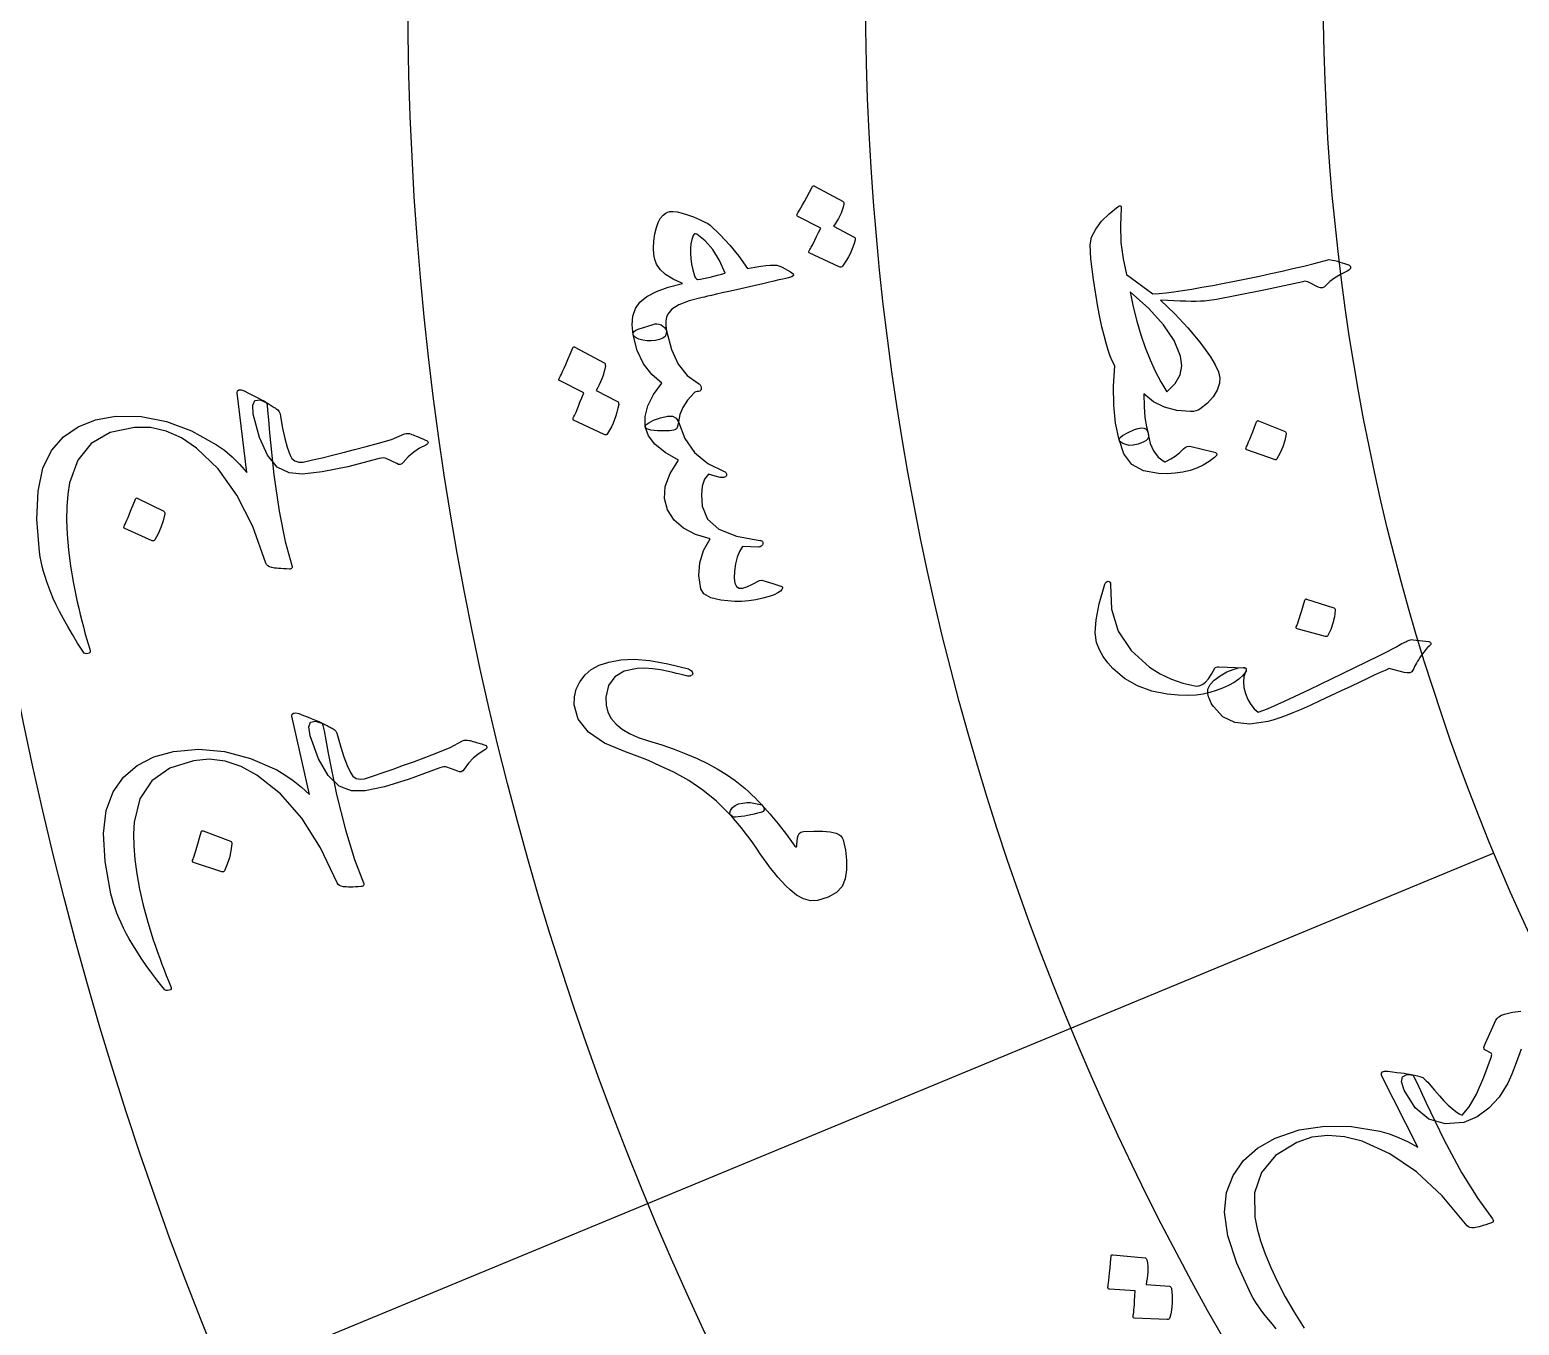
# Model space of a CAD drawing. Header units: millimetres. Extents: x -65 to 65, y -65 to 74.
# Drawn here: x -34.46 to -19.95, y -12.97 to -0.35 of the extents above; entities that cross this region are included whole.
import ezdxf

# ---------------------------------------------------------------- set-up
doc = ezdxf.new("R2010")
doc.units = ezdxf.units.MM
for name, color, linetype in [('CUT_OUTER', 1, 'Continuous'), ('ENGRAVE', 7, 'Continuous'), ('ENGRAVE_FINE', 8, 'Continuous'), ('GUIDE', 3, 'Continuous'), ('TEXT', 5, 'Continuous')]:
    doc.layers.add(name, color=color, linetype=linetype)

msp = doc.modelspace()

# ---------------------------------------------------------------- linework, layer by layer
at = {"layer": 'CUT_OUTER'}
msp.add_arc((0.0001, -0.0001), 64.9999, 179.965066, 0.000048, dxfattribs=at)
at = {"layer": 'ENGRAVE'}
for radius in [57.525, 48.6086, 39.6922, 30.7759, 21.8595]:
    msp.add_circle((0, 0), radius, dxfattribs=at)
at = {"layer": 'ENGRAVE_FINE'}
for points in [[(-28.4332, -11.7774), (-20.1955, -8.3653)], [(-36.6709, -15.1896), (-28.4332, -11.7774)]]:
    msp.add_lwpolyline(points, dxfattribs=at)
for radius in [53.0668, 44.1504, 35.2341, 26.3177]:
    msp.add_circle((0, 0), radius, dxfattribs=at)
at = {"layer": 'GUIDE'}
msp.add_circle((0, 0), 59.475, dxfattribs=at)
at = {"layer": 'TEXT'}
for points in [[(-26.4293, -2.3701), (-26.4244, -2.3739), (-26.4212, -2.3796), (-26.4196, -2.3872), (-26.4196, -2.3967), (-26.4299, -2.4314), (-26.4415, -2.4653), (-26.4546, -2.4982), (-26.4691, -2.5303), (-26.4852, -2.5617), (-26.5031, -2.5926), (-26.5228, -2.6232), (-26.5444, -2.6533), (-26.5513, -2.6594), (-26.559, -2.6625), (-26.5674, -2.6627), (-26.5765, -2.6599), (-26.8667, -2.5211), (-26.8708, -2.5169), (-26.8714, -2.5102), (-26.8686, -2.501), (-26.8624, -2.4892), (-26.8565, -2.4811), (-26.8485, -2.4679), (-26.8384, -2.4497), (-26.8263, -2.4266), (-26.8119, -2.3983), (-26.795, -2.3645), (-26.7756, -2.3254), (-26.7536, -2.2809), (-26.9776, -2.1669), (-26.9846, -2.1614), (-26.9868, -2.1537), (-26.9842, -2.1438), (-26.9767, -2.1318), (-26.9703, -2.1215), (-26.9607, -2.1052), (-26.9479, -2.083), (-26.9318, -2.0549), (-26.9126, -2.0205), (-26.8903, -1.9794), (-26.8647, -1.9316), (-26.8358, -1.8771), (-26.8308, -1.8713), (-26.8255, -1.8686), (-26.8201, -1.8688), (-26.8144, -1.8721), (-26.5382, -2.0214), (-26.5334, -2.0254), (-26.5302, -2.0312), (-26.5287, -2.0388), (-26.5289, -2.0483), (-26.5365, -2.0777), (-26.5457, -2.1064), (-26.5565, -2.1344), (-26.569, -2.1617), (-26.5828, -2.1883), (-26.5978, -2.2141), (-26.614, -2.2392), (-26.6314, -2.2636)], [(-27.0489, -2.7072), (-27.0243, -2.7254), (-27.02, -2.7413), (-27.0359, -2.7548), (-27.0721, -2.766), (-27.0942, -2.7707), (-27.1247, -2.7775), (-27.1636, -2.7866), (-27.2109, -2.7979), (-27.2672, -2.8112), (-27.3328, -2.8264), (-27.4077, -2.8436), (-27.4921, -2.8626), (-27.5749, -2.8815), (-27.6491, -2.8984), (-27.7146, -2.9132), (-27.7715, -2.9261), (-27.8194, -2.937), (-27.8582, -2.9457), (-27.8879, -2.9524), (-27.9085, -2.9569), (-28.0379, -2.9894), (-28.137, -3.027), (-28.206, -3.0699), (-28.2447, -3.1179), (-28.2582, -3.1502), (-28.2651, -3.1884), (-28.2653, -3.2323), (-28.2589, -3.2818), (-28.2602, -3.3118), (-28.2718, -3.336), (-28.2935, -3.3545), (-28.3255, -3.3673), (-28.365, -3.3753), (-28.4054, -3.3787), (-28.4468, -3.3776), (-28.4892, -3.3719), (-28.5259, -3.3625), (-28.5538, -3.3506), (-28.5728, -3.3363), (-28.5829, -3.3195), (-28.5931, -3.2228), (-28.5852, -3.1377), (-28.5595, -3.0643), (-28.5159, -3.0027), (-28.4481, -2.9478), (-28.3563, -2.899), (-28.2407, -2.8564), (-28.1012, -2.8199), (-28.1926, -2.7772), (-28.2656, -2.7315), (-28.32, -2.6828), (-28.356, -2.6313), (-28.3711, -2.5882), (-28.3801, -2.5367), (-28.3829, -2.4768), (-28.3795, -2.4085), (-28.3696, -2.336), (-28.356, -2.2749), (-28.3386, -2.225), (-28.3175, -2.1864), (-28.2902, -2.1544), (-28.2607, -2.1325), (-28.2291, -2.1205), (-28.1954, -2.1184), (-28.1528, -2.1237), (-28.1052, -2.1344), (-28.0526, -2.1507), (-27.9951, -2.1724), (-27.937, -2.1969), (-27.8906, -2.2185), (-27.8556, -2.2374), (-27.8323, -2.2536), (-27.7347, -2.3457), (-27.6414, -2.4464), (-27.5523, -2.5559), (-27.4674, -2.674), (-27.3986, -2.6626), (-27.3392, -2.6535), (-27.2891, -2.6466), (-27.2484, -2.642), (-27.2139, -2.6407), (-27.1827, -2.6436), (-27.1547, -2.6508), (-27.1299, -2.6623)], [(-23.8915, -3.6231), (-23.9134, -3.5806), (-23.9348, -3.5296), (-23.9557, -3.4702), (-23.976, -3.4023), (-23.996, -3.326), (-24.0162, -3.2412), (-24.0363, -3.1481), (-24.0562, -3.0466), (-24.0995, -2.7831), (-24.1235, -2.582), (-24.1298, -2.4439), (-24.1194, -2.369), (-24.0775, -2.2906), (-24.0201, -2.2148), (-23.9473, -2.1417), (-23.8591, -2.0713), (-23.8446, -2.0637), (-23.8347, -2.0635), (-23.8294, -2.0706), (-23.8288, -2.085), (-23.837, -2.2567), (-23.8309, -2.4219), (-23.8106, -2.5803), (-23.7763, -2.7318), (-23.5202, -2.9201), (-23.4598, -2.9166), (-23.3916, -2.9102), (-23.3156, -2.9011), (-23.2319, -2.8892), (-23.1407, -2.8747), (-23.0426, -2.858), (-22.9374, -2.8392), (-22.8252, -2.8181), (-22.7088, -2.7954), (-22.5943, -2.7724), (-22.4816, -2.7488), (-22.3709, -2.7248), (-22.2622, -2.7004), (-22.1558, -2.6757), (-22.0516, -2.6505), (-21.9498, -2.625), (-21.8019, -2.5862), (-21.7742, -2.5921), (-21.7478, -2.5982), (-21.7225, -2.6047), (-21.6983, -2.6114), (-21.6754, -2.6183), (-21.6537, -2.6251), (-21.6332, -2.6319), (-21.6139, -2.6386), (-21.6063, -2.6427), (-21.6006, -2.6482), (-21.5967, -2.655), (-21.5947, -2.6631), (-21.5959, -2.6732), (-21.602, -2.6827), (-21.613, -2.6918), (-21.629, -2.7003), (-21.6946, -2.7335), (-21.7504, -2.7674), (-21.7963, -2.8021), (-21.8323, -2.8375), (-21.8499, -2.854), (-21.8689, -2.8627), (-21.8892, -2.8637), (-21.911, -2.8569), (-21.9982, -2.8103), (-22.0128, -2.8032), (-22.028, -2.7997), (-22.0441, -2.7996), (-22.0609, -2.8031), (-22.4228, -2.8811), (-22.7028, -2.9389), (-22.901, -2.9758), (-23.0175, -2.9916), (-23.0566, -2.9942), (-23.0998, -2.9955), (-23.1473, -2.9955), (-23.1991, -2.9943), (-23.255, -2.9921), (-23.315, -2.9895), (-23.3791, -2.9863), (-23.4474, -2.9825), (-23.3069, -3.1162), (-23.1789, -3.2529), (-23.0631, -3.3929), (-22.9597, -3.5362), (-22.9129, -3.6129), (-22.8823, -3.6808), (-22.868, -3.7401), (-22.8701, -3.7908), (-22.893, -3.859), (-22.9326, -3.9241), (-22.9888, -3.9863), (-23.0619, -4.0458), (-23.0796, -4.0554), (-23.1007, -4.0623), (-23.1251, -4.0666), (-23.1528, -4.0682), (-23.2866, -4.0578), (-23.407, -4.0258), (-23.5138, -3.9721), (-23.6069, -3.8964), (-23.6052, -4.0181), (-23.5975, -4.1248), (-23.5837, -4.2164), (-23.5642, -4.2929), (-23.5616, -4.3138), (-23.5684, -4.3327), (-23.5845, -4.3496), (-23.61, -4.3644), (-23.6641, -4.3853), (-23.7114, -4.3965), (-23.7518, -4.3982), (-23.7854, -4.3902), (-23.8121, -4.3777), (-23.8316, -4.366), (-23.8441, -4.355), (-23.8494, -4.3449), (-23.8834, -4.1819), (-23.902, -4.0071), (-23.9047, -3.8207), (-23.8915, -3.6231)], [(-27.6849, -2.7204), (-27.7422, -2.5951), (-27.8076, -2.4901), (-27.8812, -2.4052), (-27.9633, -2.3405), (-27.9741, -2.3366), (-27.9836, -2.3376), (-27.9917, -2.3436), (-27.9985, -2.3543), (-28.0115, -2.3934), (-28.0202, -2.4353), (-28.0248, -2.4801), (-28.0252, -2.5278), (-28.0215, -2.5782), (-28.0134, -2.6314), (-28.0012, -2.6875), (-27.9847, -2.7462), (-27.9808, -2.7552), (-27.9747, -2.7644), (-27.9662, -2.7738), (-27.9555, -2.7834), (-27.9262, -2.7783), (-27.8956, -2.7724), (-27.8637, -2.7657), (-27.8305, -2.7583), (-27.7961, -2.75), (-27.7603, -2.7409), (-27.7233, -2.731), (-27.6849, -2.7204)], [(-23.2508, -3.5292), (-23.3134, -3.3774), (-23.4164, -3.2228), (-23.5596, -3.0647), (-23.7431, -2.9018), (-23.7129, -3.0478), (-23.6781, -3.187), (-23.639, -3.3195), (-23.5955, -3.4451), (-23.5482, -3.5637), (-23.4972, -3.6751), (-23.4428, -3.7793), (-23.3849, -3.8762), (-23.3042, -3.796), (-23.255, -3.7115), (-23.2372, -3.6227), (-23.2508, -3.5292)], [(-28.1417, -4.1693), (-28.1466, -4.1995), (-28.1531, -4.222), (-28.1611, -4.2369), (-28.1708, -4.2442), (-28.1865, -4.2494), (-28.2061, -4.2532), (-28.2295, -4.2558), (-28.2568, -4.2572), (-28.3452, -4.2562), (-28.4092, -4.2492), (-28.4489, -4.2362), (-28.4643, -4.2171), (-28.4652, -4.116), (-28.4383, -4.0111), (-28.3837, -3.9026), (-28.3012, -3.7909), (-28.4015, -3.7084), (-28.482, -3.6022), (-28.5426, -3.4725), (-28.5829, -3.3195), (-28.5815, -3.3023), (-28.5729, -3.2875), (-28.5573, -3.2752), (-28.5344, -3.2654), (-28.3866, -3.2188), (-28.37, -3.2137), (-28.3517, -3.213), (-28.3314, -3.2167), (-28.3093, -3.2248), (-28.2917, -3.235), (-28.2775, -3.248), (-28.2665, -3.2636), (-28.2589, -3.2818), (-28.21, -3.4625), (-28.1425, -3.6072), (-28.0571, -3.7159), (-27.9541, -3.7885), (-27.9402, -3.7967), (-27.9297, -3.8072), (-27.9224, -3.8199), (-27.9185, -3.835), (-27.9186, -3.8494), (-27.9233, -3.8604), (-27.9325, -3.8679), (-27.9464, -3.8719), (-27.9598, -3.8742), (-27.9712, -3.8772), (-27.9808, -3.8808), (-27.9884, -3.8851), (-28.0524, -3.9559), (-28.0993, -4.027), (-28.129, -4.0982), (-28.1417, -4.1693)], [(-28.7341, -3.9697), (-28.7289, -3.9737), (-28.7254, -3.9798), (-28.7233, -3.988), (-28.7228, -3.9983), (-28.7309, -4.0366), (-28.7405, -4.074), (-28.7516, -4.1105), (-28.7641, -4.146), (-28.7783, -4.1808), (-28.7943, -4.2153), (-28.8122, -4.2493), (-28.8319, -4.283), (-28.8385, -4.2899), (-28.8459, -4.2936), (-28.8543, -4.2941), (-28.8636, -4.2915), (-29.1623, -4.1516), (-29.1666, -4.1471), (-29.1677, -4.1398), (-29.1654, -4.1297), (-29.16, -4.1167), (-29.1545, -4.1075), (-29.1473, -4.0929), (-29.1384, -4.0727), (-29.1276, -4.047), (-29.115, -4.0156), (-29.1001, -3.9782), (-29.083, -3.9348), (-29.0637, -3.8854), (-29.2945, -3.7702), (-29.3018, -3.7645), (-29.3045, -3.7562), (-29.3025, -3.7453), (-29.2957, -3.732), (-29.2899, -3.7204), (-29.2812, -3.7023), (-29.2697, -3.6776), (-29.2554, -3.6464), (-29.2382, -3.6081), (-29.2183, -3.5624), (-29.1955, -3.5092), (-29.1699, -3.4486), (-29.1652, -3.4421), (-29.1601, -3.4389), (-29.1546, -3.439), (-29.1487, -3.4423), (-28.8638, -3.5938), (-28.8588, -3.5979), (-28.8553, -3.604), (-28.8533, -3.6123), (-28.8529, -3.6227), (-28.8588, -3.6551), (-28.8663, -3.6867), (-28.8754, -3.7177), (-28.8863, -3.748), (-28.8985, -3.7775), (-28.912, -3.8063), (-28.9267, -3.8343), (-28.9426, -3.8616)], [(-32.1244, -4.2762), (-32.0819, -4.6858), (-32.0301, -5.0378), (-31.971, -5.3323), (-31.9061, -5.569), (-31.9039, -5.5762), (-31.9032, -5.5827), (-31.9042, -5.5885), (-31.9067, -5.5935), (-31.9106, -5.5975), (-31.9157, -5.6003), (-31.922, -5.602), (-31.9296, -5.6024), (-31.9597, -5.6012), (-31.9873, -5.5999), (-32.0125, -5.5983), (-32.0353, -5.5964), (-32.0557, -5.5944), (-32.0737, -5.5921), (-32.0893, -5.5896), (-32.1024, -5.5869), (-32.1238, -5.58), (-32.1404, -5.5706), (-32.152, -5.5586), (-32.1588, -5.5443), (-32.2867, -5.1871), (-32.4412, -4.8815), (-32.6238, -4.6272), (-32.8359, -4.4238), (-32.9812, -4.3251), (-33.1298, -4.2583), (-33.2818, -4.2239), (-33.4372, -4.2222), (-33.6745, -4.2729), (-33.8596, -4.3794), (-33.9919, -4.5423), (-34.0706, -4.7619), (-34.0879, -4.8729), (-34.0977, -4.9937), (-34.0998, -5.1244), (-34.0943, -5.2649), (-34.0812, -5.4149), (-34.0606, -5.5741), (-34.0324, -5.7425), (-33.9965, -5.92), (-33.982, -5.9828), (-33.9672, -6.0444), (-33.9521, -6.1049), (-33.9367, -6.1642), (-33.9211, -6.2219), (-33.9053, -6.2776), (-33.8893, -6.3314), (-33.8733, -6.3831), (-33.8694, -6.3991), (-33.8712, -6.4114), (-33.8786, -6.4199), (-33.8916, -6.4248), (-33.9075, -6.4265), (-33.9203, -6.425), (-33.93, -6.4203), (-33.9366, -6.4125), (-33.9922, -6.3246), (-34.0431, -6.2409), (-34.0892, -6.1614), (-34.1308, -6.0861), (-34.1679, -6.0154), (-34.2007, -5.9494), (-34.2292, -5.8883), (-34.2535, -5.8321), (-34.2734, -5.7787), (-34.2918, -5.7265), (-34.3086, -5.6756), (-34.3239, -5.6259), (-34.3374, -5.5772), (-34.3486, -5.5293), (-34.3576, -5.482), (-34.3644, -5.4355), (-34.3899, -5.1148), (-34.378, -4.843), (-34.3298, -4.6208), (-34.2462, -4.4483), (-34.1302, -4.3155), (-33.9875, -4.2157), (-33.8183, -4.1486), (-33.6227, -4.1139), (-33.3745, -4.1164), (-33.128, -4.164), (-32.8829, -4.2557), (-32.6388, -4.3907), (-32.5629, -4.4455), (-32.4886, -4.5088), (-32.4157, -4.5807), (-32.3442, -4.661), (-32.4402, -3.8845), (-32.4344, -3.8649), (-32.4209, -3.8554), (-32.3998, -3.8559), (-32.3709, -3.8665), (-32.3282, -3.8877), (-32.2898, -3.907), (-32.2557, -3.9243), (-32.2258, -3.9397), (-32.2004, -3.9532), (-32.1797, -3.9648), (-32.1637, -3.9745), (-32.1524, -3.9824), (-32.148, -4.0029), (-32.142, -4.0586), (-32.1343, -4.1498), (-32.1244, -4.2762)], [(-31.7958, -4.5595), (-31.7051, -4.5394), (-31.6098, -4.5172), (-31.51, -4.4931), (-31.4055, -4.467), (-31.296, -4.4387), (-31.1812, -4.408), (-31.0611, -4.3748), (-30.9355, -4.3393), (-30.8098, -4.2844), (-30.7927, -4.2816), (-30.7761, -4.2812), (-30.76, -4.2833), (-30.7443, -4.2877), (-30.7362, -4.2905), (-30.7255, -4.2947), (-30.7121, -4.3003), (-30.696, -4.3073), (-30.6772, -4.3154), (-30.6554, -4.3244), (-30.6306, -4.3343), (-30.6029, -4.3451), (-30.5938, -4.3491), (-30.5869, -4.3545), (-30.5823, -4.3613), (-30.5798, -4.3697), (-30.5804, -4.3769), (-30.5844, -4.3834), (-30.5917, -4.3893), (-30.6023, -4.3945), (-30.6621, -4.4244), (-30.7186, -4.4624), (-30.7719, -4.5086), (-30.8219, -4.5631), (-30.8361, -4.5771), (-30.8514, -4.5838), (-30.8677, -4.5833), (-30.8852, -4.5756), (-30.9871, -4.5249), (-30.9992, -4.5214), (-31.0146, -4.5203), (-31.0333, -4.5216), (-31.0553, -4.5254), (-31.3623, -4.6054), (-31.6109, -4.6559), (-31.8012, -4.6763), (-31.9333, -4.6663), (-32.0476, -4.6089), (-32.1442, -4.4943), (-32.2225, -4.3221), (-32.2814, -4.0925), (-32.2875, -4.0052), (-32.2656, -3.9592), (-32.2159, -3.9543), (-32.1384, -3.9904), (-32.1279, -3.997), (-32.1177, -4.0035), (-32.1077, -4.0098), (-32.0979, -4.016), (-32.0883, -4.0219), (-32.079, -4.0277), (-32.0698, -4.0333), (-32.0609, -4.0387), (-32.0436, -4.0527), (-32.0302, -4.0703), (-32.0207, -4.0916), (-32.0153, -4.1167), (-31.9969, -4.2298), (-31.9759, -4.3289), (-31.9525, -4.4139), (-31.9268, -4.4848), (-31.9052, -4.5238), (-31.8762, -4.5493), (-31.8397, -4.5611), (-31.7958, -4.5595)], [(-27.1348, -5.7732), (-27.1279, -5.7797), (-27.1277, -5.789), (-27.1344, -5.8012), (-27.1479, -5.8162), (-27.1722, -5.8345), (-27.2087, -5.8522), (-27.2574, -5.8693), (-27.3182, -5.8859), (-27.388, -5.9021), (-27.457, -5.913), (-27.5253, -5.9187), (-27.5928, -5.919), (-27.7271, -5.9062), (-27.827, -5.8811), (-27.8922, -5.8437), (-27.9229, -5.7942), (-27.9416, -5.6659), (-27.9325, -5.5421), (-27.8956, -5.4229), (-27.8311, -5.3087), (-27.9754, -5.2661), (-28.0931, -5.2049), (-28.184, -5.125), (-28.2479, -5.0266), (-28.2774, -4.9165), (-28.2692, -4.7984), (-28.2232, -4.673), (-28.1393, -4.5406), (-28.2716, -4.4656), (-28.37, -4.3865), (-28.4342, -4.3036), (-28.4643, -4.2171), (-28.4571, -4.1978), (-28.43, -4.1764), (-28.3831, -4.1532), (-28.3163, -4.128), (-28.2489, -4.1126), (-28.1974, -4.1144), (-28.1617, -4.1333), (-28.1417, -4.1693), (-28.079, -4.3309), (-27.9834, -4.4654), (-27.8552, -4.5726), (-27.6948, -4.6523), (-27.6861, -4.6565), (-27.6795, -4.6616), (-27.675, -4.6675), (-27.6727, -4.6742), (-27.6722, -4.6829), (-27.6736, -4.6909), (-27.6769, -4.6984), (-27.6822, -4.7052), (-27.7008, -4.7118), (-27.7348, -4.7096), (-27.784, -4.6983), (-27.8485, -4.6781), (-27.8876, -4.7256), (-27.9107, -4.7932), (-27.9178, -4.8808), (-27.9087, -4.9885), (-27.8574, -5.1155), (-27.7467, -5.2138), (-27.5771, -5.283), (-27.3486, -5.3227), (-27.337, -5.3246), (-27.3282, -5.3279), (-27.3224, -5.3327), (-27.3196, -5.339), (-27.3185, -5.3491), (-27.3195, -5.3582), (-27.3225, -5.3664), (-27.3276, -5.3735), (-27.3356, -5.3797), (-27.344, -5.3841), (-27.3527, -5.3867), (-27.3618, -5.3876), (-27.5181, -5.3815), (-27.5468, -5.4303), (-27.5694, -5.4867), (-27.5857, -5.5507), (-27.5956, -5.6224), (-27.5976, -5.6907), (-27.5906, -5.741), (-27.5749, -5.7732), (-27.5504, -5.7874), (-27.5177, -5.7867), (-27.4736, -5.774), (-27.4182, -5.7492), (-27.3513, -5.7124), (-27.3304, -5.7119), (-27.2873, -5.722), (-27.2221, -5.7425), (-27.1348, -5.7732)], [(-22.2326, -4.2635), (-22.2279, -4.2665), (-22.2245, -4.2714), (-22.2224, -4.2781), (-22.2216, -4.2865), (-22.2351, -4.3502), (-22.2546, -4.4117), (-22.2801, -4.471), (-22.3117, -4.5282), (-22.317, -4.5342), (-22.3229, -4.5376), (-22.3294, -4.5383), (-22.3363, -4.5364), (-22.6052, -4.4404), (-22.6119, -4.4362), (-22.6147, -4.4295), (-22.6134, -4.4205), (-22.608, -4.409), (-22.6034, -4.3991), (-22.5966, -4.3836), (-22.5875, -4.3625), (-22.5763, -4.3358), (-22.5628, -4.3031), (-22.5473, -4.2642), (-22.5296, -4.2189), (-22.5097, -4.1674), (-22.5061, -4.1604), (-22.5019, -4.1564), (-22.4971, -4.1556), (-22.4918, -4.1577)], [(-23.146, -4.4093), (-22.933, -4.4594), (-22.9089, -4.4681), (-22.8985, -4.4802), (-22.9018, -4.4959), (-22.9188, -4.515), (-22.973, -4.555), (-23.0309, -4.5893), (-23.0926, -4.618), (-23.1582, -4.6409), (-23.228, -4.658), (-23.3024, -4.669), (-23.3816, -4.6739), (-23.4656, -4.6726), (-23.6116, -4.6463), (-23.7246, -4.5823), (-23.8042, -4.4807), (-23.85, -4.3416), (-23.8429, -4.3233), (-23.8156, -4.301), (-23.7682, -4.2747), (-23.7006, -4.2444), (-23.6637, -4.2326), (-23.6324, -4.228), (-23.6067, -4.2307), (-23.5867, -4.2406), (-23.5781, -4.2498), (-23.5716, -4.2611), (-23.5671, -4.2744), (-23.5648, -4.2897), (-23.5456, -4.3781), (-23.5134, -4.4519), (-23.468, -4.511), (-23.4098, -4.5555), (-23.4056, -4.5571), (-23.4005, -4.5569), (-23.3945, -4.555), (-23.3877, -4.5511), (-23.3455, -4.5299), (-23.3036, -4.5027), (-23.262, -4.4694), (-23.2207, -4.4301), (-23.2048, -4.4168), (-23.1871, -4.4089), (-23.1675, -4.4064), (-23.146, -4.4093)], [(-33.1545, -5.0392), (-33.1499, -5.0427), (-33.1466, -5.0481), (-33.1447, -5.0553), (-33.1441, -5.0645), (-33.1594, -5.1321), (-33.1806, -5.1969), (-33.208, -5.2591), (-33.2413, -5.3185), (-33.2468, -5.3247), (-33.2528, -5.328), (-33.2593, -5.3284), (-33.2662, -5.3259), (-33.5326, -5.2087), (-33.5392, -5.2038), (-33.5418, -5.1966), (-33.5402, -5.187), (-33.5345, -5.1751), (-33.5296, -5.1648), (-33.5223, -5.1486), (-33.5126, -5.1265), (-33.5006, -5.0986), (-33.4862, -5.0644), (-33.4696, -5.0236), (-33.4506, -4.9761), (-33.4293, -4.922), (-33.4255, -4.9147), (-33.4212, -4.9107), (-33.4164, -4.91), (-33.4112, -4.9126)], [(-22.6173, -6.6058), (-22.6463, -6.6407), (-22.6838, -6.6739), (-22.7297, -6.7055), (-22.784, -6.7354), (-22.8422, -6.7624), (-22.9027, -6.7858), (-22.9654, -6.8057), (-23.0305, -6.822), (-23.0986, -6.8319), (-23.1795, -6.8352), (-23.2732, -6.8318), (-23.3798, -6.8216), (-23.5303, -6.7923), (-23.6688, -6.7409), (-23.7953, -6.6673), (-23.9094, -6.5714), (-23.9604, -6.5155), (-24.0039, -6.4542), (-24.0398, -6.3878), (-24.068, -6.3161), (-24.0819, -6.2237), (-24.0735, -6.0981), (-24.0424, -5.9398), (-23.9878, -5.7496), (-23.9819, -5.7378), (-23.9744, -5.7291), (-23.9654, -5.7235), (-23.9548, -5.721), (-23.945, -5.7225), (-23.938, -5.729), (-23.934, -5.7406), (-23.9329, -5.7571), (-23.9237, -5.9938), (-23.8569, -6.2069), (-23.7329, -6.3948), (-23.5526, -6.5563), (-23.4486, -6.6216), (-23.3403, -6.674), (-23.228, -6.7134), (-23.1117, -6.74), (-23.0935, -6.7415), (-23.0742, -6.7392), (-23.0539, -6.7333), (-23.0326, -6.7237), (-23.0067, -6.7046), (-22.9788, -6.6723), (-22.9488, -6.6268), (-22.9166, -6.568), (-22.9109, -6.5611), (-22.9024, -6.5564), (-22.8912, -6.5538), (-22.8773, -6.5534), (-22.6361, -6.5644), (-22.6269, -6.5656), (-22.6199, -6.5681), (-22.615, -6.5721), (-22.6121, -6.5776), (-22.6108, -6.5851), (-22.6112, -6.5923), (-22.6134, -6.5992), (-22.6173, -6.6058)], [(-21.7568, -5.9798), (-21.7519, -5.9824), (-21.7481, -5.987), (-21.7455, -5.9934), (-21.7441, -6.0018), (-21.7525, -6.0661), (-21.7672, -6.1288), (-21.788, -6.1898), (-21.8151, -6.2491), (-21.8199, -6.2555), (-21.8255, -6.2593), (-21.8319, -6.2606), (-21.839, -6.2592), (-22.1144, -6.1851), (-22.1215, -6.1814), (-22.1247, -6.175), (-22.1241, -6.1659), (-22.1197, -6.1541), (-22.1158, -6.1439), (-22.1102, -6.128), (-22.1029, -6.1063), (-22.0937, -6.0788), (-22.0829, -6.0453), (-22.0704, -6.0054), (-22.0563, -5.959), (-22.0405, -5.9062), (-22.0374, -5.8989), (-22.0335, -5.8947), (-22.0289, -5.8934), (-22.0234, -5.8952)], [(-20.8126, -6.3226), (-20.8121, -6.3298), (-20.8149, -6.3373), (-20.821, -6.3449), (-20.8304, -6.3528), (-20.8446, -6.3649), (-20.862, -6.3842), (-20.8828, -6.4108), (-20.9067, -6.4447), (-20.919, -6.4639), (-20.9308, -6.4826), (-20.9421, -6.5007), (-20.953, -6.5184), (-20.9631, -6.5356), (-20.9723, -6.5526), (-20.9804, -6.5693), (-20.9876, -6.5857), (-20.9997, -6.6022), (-21.0183, -6.6118), (-21.0432, -6.6143), (-21.0746, -6.6098), (-21.2179, -6.5723), (-21.2582, -6.589), (-21.3072, -6.6107), (-21.3647, -6.6372), (-21.4308, -6.6686), (-21.5061, -6.7046), (-21.591, -6.7447), (-21.6856, -6.789), (-21.7899, -6.8374), (-21.8931, -6.8864), (-21.9886, -6.9302), (-22.0765, -6.9689), (-22.1567, -7.0023), (-22.2293, -7.0306), (-22.2941, -7.054), (-22.3512, -7.0725), (-22.4005, -7.086), (-22.5748, -7.1118), (-22.7214, -7.0966), (-22.8401, -7.04), (-22.9306, -6.9422), (-22.9418, -6.9254), (-22.9516, -6.9089), (-22.9601, -6.8926), (-22.9673, -6.8765), (-22.9732, -6.8607), (-22.9783, -6.8452), (-22.9823, -6.8302), (-22.9854, -6.8154), (-22.9842, -6.7706), (-22.9638, -6.7265), (-22.9242, -6.6834), (-22.8654, -6.6411), (-22.7998, -6.6048), (-22.7399, -6.5794), (-22.6856, -6.565), (-22.6369, -6.5614), (-22.6278, -6.5625), (-22.6208, -6.565), (-22.6159, -6.569), (-22.613, -6.5745), (-22.6117, -6.582), (-22.6121, -6.5892), (-22.6143, -6.5961), (-22.6182, -6.6027), (-22.6334, -6.6505), (-22.6386, -6.7017), (-22.634, -6.7563), (-22.6193, -6.8143), (-22.595, -6.8723), (-22.5664, -6.9218), (-22.5336, -6.9628), (-22.4965, -6.9952), (-22.405, -6.9628), (-22.2377, -6.889), (-21.9945, -6.7745), (-21.675, -6.6201), (-21.3199, -6.4482), (-21.2727, -6.4256), (-21.2283, -6.4031), (-21.1869, -6.3808), (-21.1484, -6.3586), (-21.1293, -6.3471), (-21.1116, -6.3369), (-21.0954, -6.3283), (-21.0806, -6.321), (-21.0677, -6.3149), (-21.0567, -6.3095), (-21.0479, -6.305), (-21.0411, -6.3013), (-21.0255, -6.2947), (-21.0107, -6.2907), (-20.9968, -6.2892), (-20.9839, -6.2904), (-20.8341, -6.3074), (-20.826, -6.3098), (-20.8197, -6.3132), (-20.8153, -6.3174), (-20.8126, -6.3226)], [(-27.6437, -7.9891), (-27.7699, -7.8643), (-27.9023, -7.7548), (-28.041, -7.6606), (-28.1863, -7.5817), (-28.252, -7.5501), (-28.3152, -7.5206), (-28.3759, -7.4931), (-28.4341, -7.4678), (-28.4898, -7.4446), (-28.543, -7.4236), (-28.5938, -7.4049), (-28.642, -7.3883), (-28.8599, -7.2976), (-29.0184, -7.1897), (-29.1171, -7.0657), (-29.156, -6.9262), (-29.1541, -6.8464), (-29.1357, -6.7707), (-29.1009, -6.6994), (-29.0495, -6.6323), (-28.9915, -6.581), (-28.9145, -6.5397), (-28.8184, -6.5085), (-28.7034, -6.4871), (-28.5728, -6.4814), (-28.4194, -6.4943), (-28.243, -6.5254), (-28.0438, -6.5742), (-28.0323, -6.5796), (-28.0223, -6.5863), (-28.0139, -6.5943), (-28.007, -6.6037), (-28.0027, -6.6132), (-28.0019, -6.6215), (-28.0046, -6.6288), (-28.0108, -6.6351), (-28.02, -6.6404), (-28.0282, -6.644), (-28.0355, -6.6459), (-28.0417, -6.6462), (-28.0482, -6.6447), (-28.0599, -6.6419), (-28.0768, -6.638), (-28.0988, -6.633), (-28.126, -6.6267), (-28.1584, -6.6192), (-28.1959, -6.6106), (-28.2386, -6.6006), (-28.3169, -6.5838), (-28.3938, -6.5732), (-28.4692, -6.5689), (-28.5431, -6.571), (-28.6689, -6.5968), (-28.7616, -6.6515), (-28.8209, -6.7355), (-28.8466, -6.8488), (-28.8454, -6.9269), (-28.8287, -6.9969), (-28.7966, -7.0587), (-28.7491, -7.1122), (-28.6906, -7.1601), (-28.6181, -7.2033), (-28.5317, -7.2417), (-28.4316, -7.2754), (-28.3035, -7.3151), (-28.1821, -7.357), (-28.0675, -7.401), (-27.9597, -7.4474), (-27.8581, -7.4964), (-27.7626, -7.5485), (-27.6731, -7.6037), (-27.5895, -7.6621), (-27.5568, -7.6864), (-27.5242, -7.7124), (-27.4919, -7.74), (-27.4597, -7.7693), (-27.4276, -7.8), (-27.3953, -7.8318), (-27.3629, -7.8646), (-27.3304, -7.8986), (-27.3106, -7.9246), (-27.3054, -7.9458), (-27.3148, -7.9621), (-27.3388, -7.9737), (-27.3721, -7.9813), (-27.4048, -7.9886), (-27.4369, -7.9954), (-27.4684, -8.0018), (-27.4991, -8.0076), (-27.529, -8.0123), (-27.558, -8.016), (-27.5861, -8.0188), (-27.5992, -8.0182), (-27.6132, -8.0131), (-27.6281, -8.0034), (-27.6437, -7.9891)], [(-31.5529, -7.3941), (-31.4706, -7.7976), (-31.3847, -8.1429), (-31.2971, -8.4302), (-31.2094, -8.6594), (-31.2065, -8.6664), (-31.2052, -8.6728), (-31.2056, -8.6786), (-31.2076, -8.6839), (-31.2111, -8.6883), (-31.2159, -8.6916), (-31.2221, -8.6938), (-31.2296, -8.695), (-31.2596, -8.6968), (-31.2872, -8.6981), (-31.3125, -8.699), (-31.3353, -8.6994), (-31.3558, -8.6993), (-31.3739, -8.6988), (-31.3897, -8.6978), (-31.403, -8.6964), (-31.425, -8.6916), (-31.4424, -8.6839), (-31.4552, -8.6732), (-31.4633, -8.6595), (-31.6255, -8.3166), (-31.8091, -8.0275), (-32.0157, -7.7922), (-32.2466, -7.6106), (-32.4009, -7.5265), (-32.5553, -7.4746), (-32.7099, -7.4552), (-32.8648, -7.4687), (-33.096, -7.5423), (-33.2698, -7.6664), (-33.3856, -7.8415), (-33.4424, -8.0676), (-33.4488, -8.1798), (-33.4467, -8.301), (-33.4361, -8.4313), (-33.4169, -8.5706), (-33.3892, -8.7186), (-33.3531, -8.875), (-33.3086, -9.0399), (-33.2555, -9.213), (-33.235, -9.274), (-33.2143, -9.3339), (-33.1933, -9.3926), (-33.1722, -9.4501), (-33.1509, -9.5061), (-33.1298, -9.56), (-33.1087, -9.6119), (-33.0876, -9.6619), (-33.0822, -9.6774), (-33.0828, -9.6898), (-33.0893, -9.699), (-33.1018, -9.7051), (-33.1174, -9.7084), (-33.1303, -9.7081), (-33.1404, -9.7044), (-33.1478, -9.6972), (-33.2117, -9.6152), (-33.2705, -9.5369), (-33.3242, -9.4623), (-33.3729, -9.3914), (-33.4167, -9.3246), (-33.4558, -9.2622), (-33.4902, -9.2042), (-33.5199, -9.1506), (-33.5449, -9.0994), (-33.5683, -9.0493), (-33.59, -9.0003), (-33.6101, -8.9523), (-33.6282, -8.9052), (-33.6441, -8.8585), (-33.6577, -8.8124), (-33.669, -8.7667), (-33.7257, -8.45), (-33.7404, -8.1784), (-33.7141, -7.9525), (-33.6478, -7.7727), (-33.5454, -7.6292), (-33.4131, -7.5159), (-33.2512, -7.4327), (-33.06, -7.379), (-32.8127, -7.3573), (-32.5627, -7.3805), (-32.3098, -7.4479), (-32.0537, -7.5583), (-31.9729, -7.6055), (-31.8927, -7.6612), (-31.8131, -7.7256), (-31.7342, -7.7986), (-31.9055, -7.0352), (-31.9016, -7.0151), (-31.8892, -7.0043), (-31.8681, -7.0028), (-31.8383, -7.0105), (-31.7938, -7.0275), (-31.7537, -7.0429), (-31.718, -7.0568), (-31.6868, -7.0692), (-31.6602, -7.0801), (-31.6384, -7.0896), (-31.6216, -7.0978), (-31.6095, -7.1045), (-31.6032, -7.1244), (-31.5918, -7.1794), (-31.5751, -7.2693), (-31.5529, -7.3941)], [(-31.1983, -7.644), (-31.11, -7.6151), (-31.0173, -7.5838), (-30.9203, -7.55), (-30.8188, -7.5138), (-30.7127, -7.475), (-30.6014, -7.4332), (-30.4851, -7.3884), (-30.3636, -7.3408), (-30.2439, -7.2739), (-30.2271, -7.2694), (-30.2106, -7.2675), (-30.1944, -7.2679), (-30.1784, -7.2707), (-30.17, -7.2728), (-30.1589, -7.2759), (-30.145, -7.2802), (-30.1284, -7.2855), (-30.1089, -7.2917), (-30.0863, -7.2986), (-30.0607, -7.306), (-30.032, -7.3141), (-30.0225, -7.3171), (-30.0152, -7.3218), (-30.0099, -7.3282), (-30.0067, -7.3363), (-30.0066, -7.3435), (-30.0098, -7.3504), (-30.0165, -7.357), (-30.0266, -7.3632), (-30.0832, -7.3988), (-30.1357, -7.4421), (-30.1842, -7.4933), (-30.2287, -7.5524), (-30.2414, -7.5677), (-30.256, -7.5759), (-30.2723, -7.577), (-30.2904, -7.571), (-30.3968, -7.5305), (-30.4092, -7.5282), (-30.4246, -7.5286), (-30.4431, -7.5318), (-30.4647, -7.5377), (-30.7623, -7.6473), (-31.0048, -7.7219), (-31.1922, -7.7608), (-31.3247, -7.7637), (-31.444, -7.7178), (-31.5514, -7.6131), (-31.6461, -7.4494), (-31.7272, -7.2267), (-31.7418, -7.1404), (-31.7245, -7.0924), (-31.6755, -7.0827), (-31.5948, -7.1111), (-31.5838, -7.1167), (-31.5729, -7.1221), (-31.5624, -7.1274), (-31.552, -7.1326), (-31.5419, -7.1376), (-31.532, -7.1424), (-31.5224, -7.1471), (-31.513, -7.1516), (-31.4943, -7.1638), (-31.4793, -7.18), (-31.4678, -7.2003), (-31.46, -7.2247), (-31.4306, -7.3355), (-31.4, -7.4321), (-31.3684, -7.5144), (-31.3359, -7.5824), (-31.3106, -7.6192), (-31.2792, -7.6417), (-31.2418, -7.6499), (-31.1983, -7.644)], [(-27.3304, -7.8986), (-27.2496, -7.9865), (-27.1687, -8.083), (-27.0875, -8.1881), (-27.006, -8.3017), (-26.9981, -8.3088), (-26.9924, -8.3089), (-26.9888, -8.3021), (-26.9874, -8.2883), (-26.9812, -8.2217), (-26.9758, -8.1959), (-26.9646, -8.1768), (-26.9475, -8.1645), (-26.9245, -8.159), (-26.8223, -8.1549), (-26.735, -8.1562), (-26.6627, -8.1627), (-26.6052, -8.1747), (-26.58, -8.1864), (-26.5601, -8.2012), (-26.5454, -8.2189), (-26.5359, -8.2396), (-26.5147, -8.3414), (-26.5047, -8.4384), (-26.5059, -8.5306), (-26.5182, -8.6182), (-26.5481, -8.6925), (-26.6028, -8.753), (-26.6827, -8.7995), (-26.7876, -8.832), (-26.8564, -8.8326), (-26.9238, -8.8153), (-26.9898, -8.7801), (-27.0544, -8.7269), (-27.0953, -8.686), (-27.1347, -8.6443), (-27.1726, -8.6017), (-27.2089, -8.5584), (-27.244, -8.5141), (-27.2782, -8.4687), (-27.3115, -8.4222), (-27.3437, -8.3746), (-27.3797, -8.3209), (-27.4161, -8.2689), (-27.4531, -8.2186), (-27.4906, -8.1701), (-27.5285, -8.1231), (-27.5667, -8.0773), (-27.6051, -8.0326), (-27.6437, -7.9891), (-27.6325, -7.9538), (-27.614, -7.9256), (-27.5882, -7.9045), (-27.5552, -7.8905), (-27.5146, -7.881), (-27.4763, -7.8765), (-27.4403, -7.8769), (-27.4067, -7.8824)], [(-32.5036, -8.2541), (-32.4986, -8.2572), (-32.4949, -8.2622), (-32.4922, -8.2692), (-32.4908, -8.2783), (-32.4994, -8.3471), (-32.5142, -8.4137), (-32.5353, -8.4782), (-32.5627, -8.5406), (-32.5676, -8.5473), (-32.5732, -8.5511), (-32.5796, -8.5522), (-32.5868, -8.5504), (-32.8633, -8.4598), (-32.8704, -8.4556), (-32.8736, -8.4486), (-32.873, -8.4389), (-32.8685, -8.4265), (-32.8646, -8.4157), (-32.8589, -8.3989), (-32.8515, -8.376), (-32.8422, -8.3471), (-32.8313, -8.3116), (-32.8187, -8.2694), (-32.8045, -8.2203), (-32.7885, -8.1644), (-32.7855, -8.1567), (-32.7816, -8.1523), (-32.7769, -8.1512), (-32.7714, -8.1532)], [(-23.3596, -12.5878), (-23.3536, -12.5894), (-23.3484, -12.5934), (-23.3439, -12.5998), (-23.3403, -12.6085), (-23.336, -12.6445), (-23.3334, -12.6802), (-23.3324, -12.7156), (-23.3331, -12.7507), (-23.3355, -12.7859), (-23.3398, -12.8214), (-23.3459, -12.8573), (-23.3539, -12.8935), (-23.3578, -12.9018), (-23.3636, -12.9077), (-23.3713, -12.9112), (-23.3808, -12.9122), (-23.7022, -12.8989), (-23.7076, -12.8966), (-23.7108, -12.8907), (-23.7119, -12.8812), (-23.7108, -12.8679), (-23.7085, -12.8581), (-23.7064, -12.8428), (-23.7043, -12.8222), (-23.7023, -12.7961), (-23.7002, -12.7644), (-23.6979, -12.7268), (-23.6955, -12.6832), (-23.6928, -12.6336), (-23.9436, -12.617), (-23.9523, -12.6147), (-23.9573, -12.6085), (-23.9588, -12.5984), (-23.9567, -12.5845), (-23.9548, -12.5724), (-23.9524, -12.5536), (-23.9493, -12.5282), (-23.9457, -12.4961), (-23.9416, -12.4569), (-23.9372, -12.4103), (-23.9325, -12.3562), (-23.9274, -12.2948), (-23.9251, -12.2875), (-23.9213, -12.2829), (-23.9162, -12.281), (-23.9097, -12.2818), (-23.597, -12.3103), (-23.591, -12.312), (-23.5859, -12.316), (-23.5815, -12.3225), (-23.5779, -12.3312), (-23.5733, -12.3613), (-23.5705, -12.3913), (-23.5694, -12.4213), (-23.5701, -12.4513), (-23.5723, -12.4812), (-23.576, -12.5108), (-23.581, -12.5403), (-23.5873, -12.5696)]]:
    msp.add_lwpolyline(points, close=True, dxfattribs=at)
for points in [[(-19.9351, -10.2794), (-19.9823, -10.4119), (-20.025, -10.5218), (-20.0637, -10.6087), (-20.1484, -10.7449), (-20.2475, -10.8546), (-20.3615, -10.9371), (-20.4908, -10.9922), (-20.6748, -11.0072), (-20.8337, -10.9596), (-20.9669, -10.8493), (-21.0732, -10.6764), (-21.098, -10.5979), (-21.0893, -10.5477), (-21.0476, -10.5259), (-20.9727, -10.5323), (-20.9445, -10.5396), (-20.9217, -10.546), (-20.9043, -10.5515), (-20.8922, -10.5561), (-20.8748, -10.5705), (-20.8584, -10.5855), (-20.8431, -10.6009), (-20.8289, -10.6169), (-20.7778, -10.678), (-20.7301, -10.7326), (-20.6857, -10.7807), (-20.6446, -10.8224), (-20.6065, -10.8575), (-20.5708, -10.8858), (-20.5375, -10.9071), (-20.5066, -10.9216), (-20.4389, -10.8387), (-20.3697, -10.7155), (-20.2982, -10.5524), (-20.2236, -10.3501), (-20.221, -10.3401), (-20.2206, -10.3312), (-20.2223, -10.3234), (-20.2262, -10.3167), (-20.2859, -10.2845), (-20.2937, -10.2754), (-20.2957, -10.2617), (-20.2919, -10.2433), (-20.2823, -10.2202), (-20.1812, -9.9974), (-20.1685, -9.9786), (-20.15, -9.9624), (-20.1257, -9.9488), (-20.0956, -9.938), (-20.017, -9.9193), (-19.9378, -9.9099)], [(-22.3186, -13.0029), (-22.3566, -12.9587), (-22.3927, -12.9151), (-22.4269, -12.8722), (-22.4593, -12.8299), (-22.4895, -12.788), (-22.5173, -12.7459), (-22.5427, -12.7037), (-22.5658, -12.6614), (-22.7043, -12.3625), (-22.7892, -12.0975), (-22.8217, -11.8677), (-22.8029, -11.6741), (-22.7396, -11.5078), (-22.6393, -11.3644), (-22.5027, -11.2438), (-22.3301, -11.1455), (-22.0952, -11.0652), (-21.8466, -11.0281), (-21.5845, -11.0329), (-21.3088, -11.0782), (-21.2187, -11.1042), (-21.1271, -11.1387), (-21.034, -11.1816), (-20.9393, -11.2328), (-21.2925, -10.5335), (-21.2936, -10.5131), (-21.2841, -10.4996), (-21.264, -10.4931), (-21.2332, -10.4934), (-21.1859, -10.4992), (-21.1432, -10.5046), (-21.1053, -10.5095), (-21.072, -10.5139), (-21.0436, -10.5181), (-21.0202, -10.5221), (-21.0019, -10.5259), (-20.9886, -10.5295), (-20.9776, -10.5473), (-20.9533, -10.5977), (-20.9154, -10.6808), (-20.8635, -10.7962), (-20.8635, -10.7962), (-20.6843, -11.1662), (-20.5146, -11.4784), (-20.3568, -11.7333), (-20.2131, -11.9317), (-20.2085, -11.9377), (-20.2057, -11.9436), (-20.2045, -11.9493), (-20.2051, -11.9548), (-20.2073, -11.96), (-20.2111, -11.9644), (-20.2165, -11.9682), (-20.2234, -11.9713), (-20.2519, -11.9808), (-20.2783, -11.9893), (-20.3024, -11.9967), (-20.3244, -12.003), (-20.3442, -12.0083), (-20.3618, -12.0125), (-20.3773, -12.0156), (-20.3906, -12.0177), (-20.413, -12.0188), (-20.4319, -12.0158), (-20.447, -12.0088), (-20.4584, -11.9977), (-20.7034, -11.7075), (-20.9544, -11.4736), (-21.2137, -11.2964), (-21.4829, -11.1762), (-21.6535, -11.1317), (-21.8162, -11.1183), (-21.9711, -11.1365), (-22.1182, -11.1869), (-22.3246, -11.3147), (-22.4624, -11.4785), (-22.5307, -11.6789), (-22.5282, -11.9157), (-22.5056, -12.0279), (-22.4722, -12.1469), (-22.428, -12.2728), (-22.373, -12.4053), (-22.3071, -12.5443), (-22.2307, -12.6894), (-22.1436, -12.8404), (-22.0456, -12.9972)]]:
    msp.add_lwpolyline(points, dxfattribs=at)

doc.saveas('drawing.dxf')
